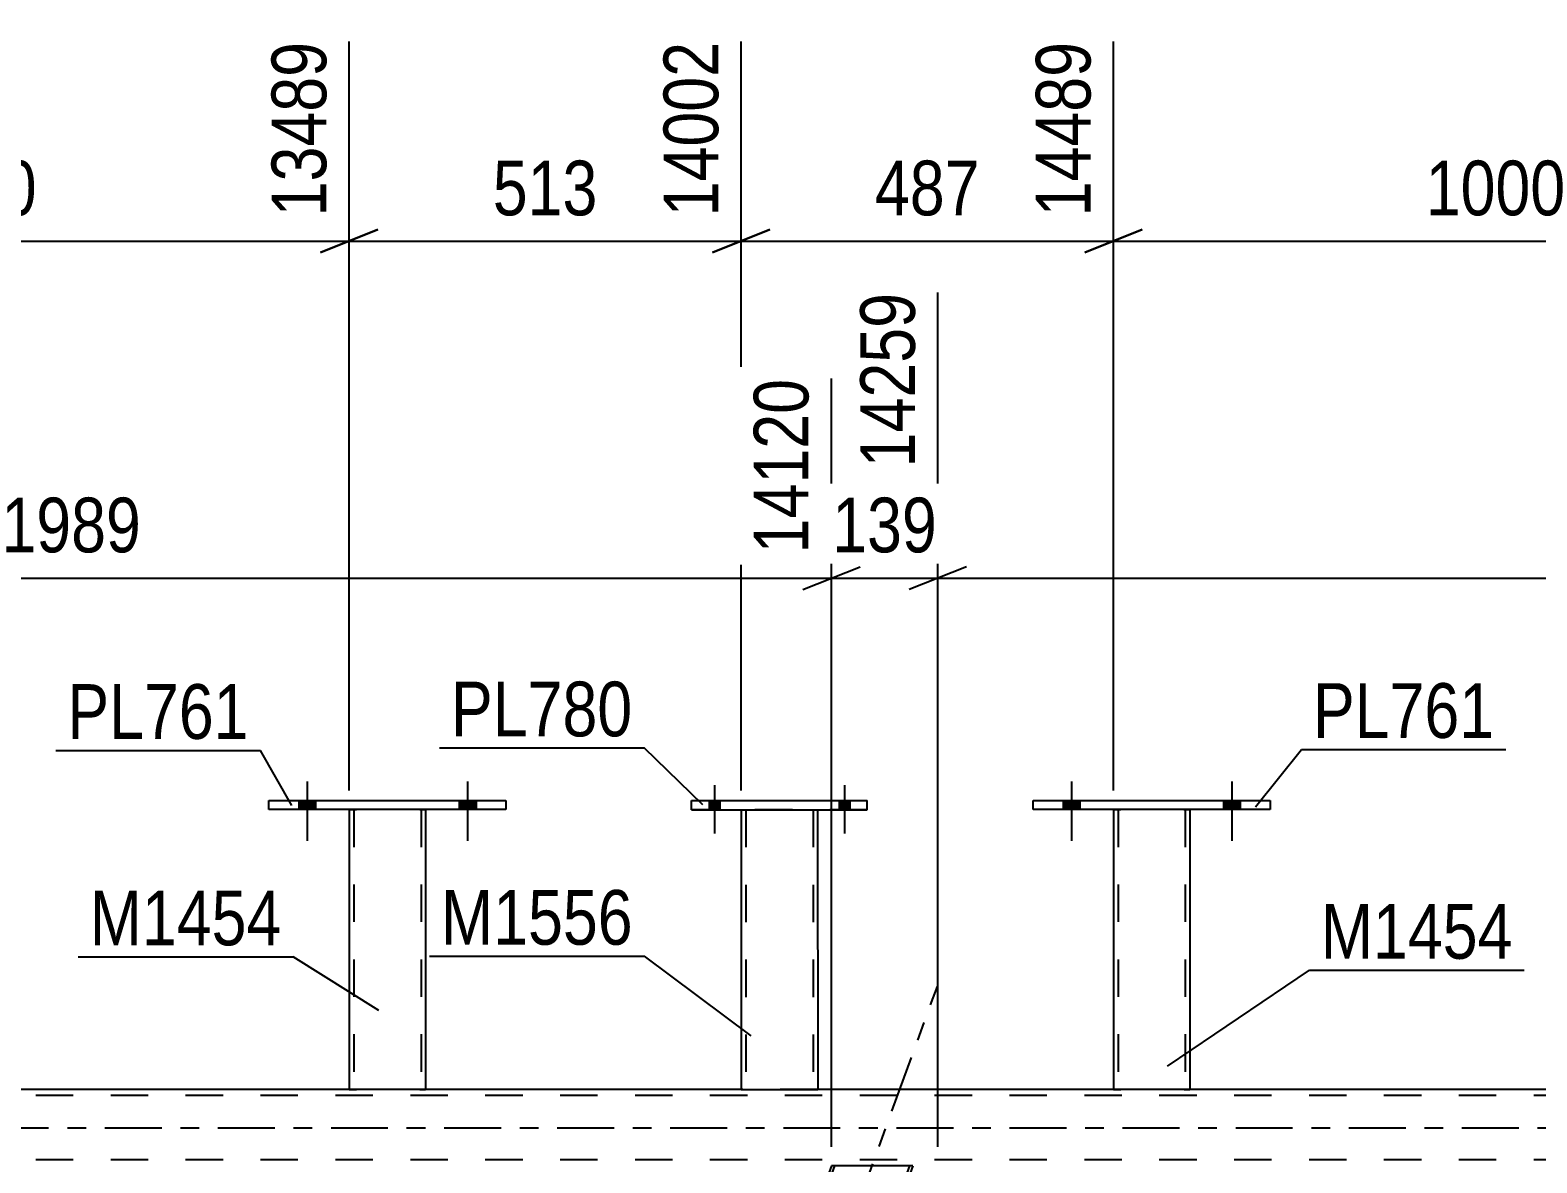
# Model space of a CAD drawing. Header units: millimetres. Extents: x 0 to 841, y 0 to 594.
# Drawn here: x 591 to 669.8, y 448.8 to 508.1 of the extents above; entities that cross this region are included whole.
import ezdxf

# ---------------------------------------------------------------- set-up
doc = ezdxf.new("R2010")
doc.units = ezdxf.units.MM
doc.linetypes.add('DXK_LINE_DOT2', pattern=[3.9198, 1.9599, -1.9599])
doc.linetypes.add('DXK_LINE_DOT3', pattern=[5.9187, 2.979, -0.9799, 0.9799, -0.9799])
doc.styles.add('Arial Narrow', font='ARIALN.TTF', dxfattribs={"height": 0.2})

# ---------------------------------------------------------------- blocks, each defined once
blk = doc.blocks.new('Part-814553284-4446 - 3941')
at = {"color": 2, "linetype": 'Continuous'}
for p, q in [((625.574, 467.301), (625.574, 467.781)), ((625.574, 467.781), (634.774, 467.781)), ((634.774, 467.301), (634.774, 467.781)), ((625.574, 467.301), (625.574, 467.301)), ((625.574, 467.301), (634.774, 467.301)), ((634.774, 467.301), (634.774, 467.301))]:
    blk.add_line(p, q, dxfattribs=at)
at = {"color": 7, "linetype": 'DXK_LINE_DOT2'}
for p, q in [((625.574, 467.781), (625.574, 467.781)), ((625.574, 467.781), (634.774, 467.781)), ((634.774, 467.781), (634.774, 467.781)), ((634.774, 467.301), (625.574, 467.301))]:
    blk.add_line(p, q, dxfattribs=at)
blk = doc.blocks.new('Part-814553284-4038 - 3941')
at = {"color": 2, "linetype": 'Continuous'}
for p, q in [((607.658, 452.665), (571.655, 452.665)), ((628.177, 452.665), (611.658, 452.665)), ((647.657, 452.665), (632.177, 452.665)), ((687.657, 452.665), (651.657, 452.665))]:
    blk.add_line(p, q, dxfattribs=at)
at = {"color": 7, "linetype": 'DXK_LINE_DOT2'}
for p, q in [((611.658, 452.665), (607.658, 452.665)), ((632.177, 452.665), (628.177, 452.665)), ((651.657, 452.665), (647.657, 452.665)), ((789.209, 452.345), (68.104, 452.345)), ((789.209, 448.985), (68.104, 448.985))]:
    blk.add_line(p, q, dxfattribs=at)
at = {"color": 7, "linetype": 'DXK_LINE_DOT3'}
blk.add_line((68.104, 450.665), (789.209, 450.665), dxfattribs=at)
blk = doc.blocks.new('Part-814553284-4086 - 3941')
at = {"color": 7, "linetype": 'DXK_LINE_DOT3'}
blk.add_line((587.481, 318.048), (638.441, 458.062), dxfattribs=at)
at = {"color": 7, "linetype": 'DXK_LINE_DOT2'}
for p, q in [((633.063, 448.665), (588.943, 327.445)), ((636.979, 448.665), (592.859, 327.445)), ((637.15, 448.665), (635.62, 444.464)), ((588.772, 327.445), (590.528, 332.269)), ((594.785, 332.269), (593.029, 327.445)), ((593.029, 327.445), (588.772, 327.445))]:
    blk.add_line(p, q, dxfattribs=at)
at = {"color": 2, "linetype": 'Continuous'}
for p, q in [((632.893, 448.665), (590.528, 332.269)), ((637.15, 448.665), (632.893, 448.665)), ((635.62, 444.464), (594.785, 332.269))]:
    blk.add_line(p, q, dxfattribs=at)
blk = doc.blocks.new('Bolt-814553284-4179 - 3941')
at = {"linetype": 'Continuous'}
for points in [[(605.018, 467.308), (605.898, 467.308), (605.898, 467.788), (605.018, 467.788)], [(613.418, 467.308), (614.298, 467.308), (614.298, 467.788), (613.418, 467.788)]]:
    blk.add_hatch(color=1, dxfattribs=at).paths.add_polyline_path(points)
at = {"color": 1, "linetype": 'Continuous'}
for p, q in [((605.458, 468.788), (605.458, 465.668)), ((613.858, 468.788), (613.858, 465.668)), ((605.018, 467.788), (605.018, 467.308)), ((605.898, 467.788), (605.898, 467.308)), ((613.418, 467.788), (613.418, 467.308)), ((614.298, 467.788), (614.298, 467.308))]:
    blk.add_line(p, q, dxfattribs=at)
blk = doc.blocks.new('Bolt-814553284-4180 - 3941')
at = {"linetype": 'Continuous'}
for points in [[(605.018, 467.308), (605.898, 467.308), (605.898, 467.788), (605.018, 467.788)], [(613.418, 467.308), (614.298, 467.308), (614.298, 467.788), (613.418, 467.788)]]:
    blk.add_hatch(color=1, dxfattribs=at).paths.add_polyline_path(points)
at = {"color": 1, "linetype": 'Continuous'}
for p, q in [((605.458, 468.788), (605.458, 465.668)), ((613.858, 468.788), (613.858, 465.668)), ((605.018, 467.788), (605.018, 467.308)), ((605.898, 467.788), (605.898, 467.308)), ((613.418, 467.788), (613.418, 467.308)), ((614.298, 467.788), (614.298, 467.308))]:
    blk.add_line(p, q, dxfattribs=at)
blk = doc.blocks.new('Part-814553284-4243 - 3941')
at = {"color": 7, "linetype": 'DXK_LINE_DOT2'}
for p, q in [((647.657, 467.311), (647.657, 467.311)), ((647.657, 467.311), (647.657, 467.308)), ((647.657, 467.308), (647.657, 467.311)), ((647.694, 467.311), (647.657, 467.311)), ((647.657, 467.311), (647.694, 467.311)), ((647.798, 467.311), (647.694, 467.311)), ((647.694, 467.311), (647.798, 467.311)), ((647.954, 467.311), (647.798, 467.311)), ((647.798, 467.311), (647.954, 467.311)), ((647.897, 467.311), (647.897, 467.311)), ((647.897, 467.311), (647.897, 452.665)), ((647.916, 467.311), (647.897, 467.311)), ((647.897, 467.311), (647.916, 467.311)), ((647.968, 467.311), (647.916, 467.311)), ((647.916, 467.311), (647.968, 467.311)), ((651.361, 467.311), (647.954, 467.311)), ((651.361, 467.311), (647.954, 467.311)), ((651.269, 467.311), (647.968, 467.311)), ((647.968, 467.311), (648.046, 467.311)), ((651.347, 467.311), (648.046, 467.311)), ((651.347, 467.311), (651.269, 467.311)), ((651.399, 467.311), (651.347, 467.311)), ((651.347, 467.311), (651.399, 467.311)), ((651.361, 467.311), (651.517, 467.311)), ((651.517, 467.311), (651.361, 467.311)), ((651.417, 467.311), (651.399, 467.311)), ((651.399, 467.311), (651.417, 467.311)), ((651.417, 467.311), (651.417, 467.311)), ((651.417, 467.311), (651.417, 452.665)), ((651.517, 467.311), (651.621, 467.311)), ((651.621, 467.311), (651.517, 467.311)), ((651.621, 467.311), (651.657, 467.311)), ((651.657, 467.311), (651.621, 467.311)), ((651.657, 467.311), (651.657, 467.311)), ((651.657, 467.311), (651.657, 467.308)), ((651.657, 467.308), (651.657, 467.311)), ((647.657, 452.665), (647.694, 452.665)), ((647.694, 452.665), (647.798, 452.665)), ((647.798, 452.665), (647.954, 452.665)), ((647.916, 452.665), (647.897, 452.665)), ((647.897, 452.665), (647.916, 452.665)), ((647.968, 452.665), (647.916, 452.665)), ((647.916, 452.665), (647.968, 452.665)), ((651.361, 452.665), (647.954, 452.665)), ((651.269, 452.665), (647.968, 452.665)), ((647.968, 452.665), (648.046, 452.665)), ((651.399, 452.665), (648.046, 452.665)), ((651.347, 452.665), (651.269, 452.665)), ((651.399, 452.665), (651.347, 452.665)), ((651.361, 452.665), (651.517, 452.665)), ((651.417, 452.665), (651.399, 452.665)), ((651.399, 452.665), (651.417, 452.665)), ((651.517, 452.665), (651.621, 452.665)), ((651.621, 452.665), (651.657, 452.665))]:
    blk.add_line(p, q, dxfattribs=at)
at = {"color": 2, "linetype": 'Continuous'}
for p, q in [((647.657, 467.308), (647.657, 452.665)), ((651.657, 467.308), (651.657, 452.665)), ((647.694, 452.665), (647.657, 452.665)), ((647.798, 452.665), (647.694, 452.665)), ((647.954, 452.665), (647.798, 452.665)), ((651.361, 452.665), (647.954, 452.665)), ((651.517, 452.665), (651.361, 452.665)), ((651.621, 452.665), (651.517, 452.665)), ((651.657, 452.665), (651.621, 452.665))]:
    blk.add_line(p, q, dxfattribs=at)
blk = doc.blocks.new('Part-814553284-4248 - 3941')
at = {"color": 2, "linetype": 'Continuous'}
for p, q in [((603.458, 467.788), (615.858, 467.788)), ((603.458, 467.308), (603.458, 467.788)), ((615.858, 467.788), (615.858, 467.308)), ((615.858, 467.308), (603.458, 467.308))]:
    blk.add_line(p, q, dxfattribs=at)
blk = doc.blocks.new('Part-814553284-4253 - 3941')
at = {"color": 7, "linetype": 'DXK_LINE_DOT2'}
for p, q in [((607.658, 467.31), (607.658, 467.311)), ((607.658, 467.311), (607.658, 467.308)), ((607.658, 467.308), (607.658, 467.31)), ((607.694, 467.311), (607.658, 467.311)), ((607.658, 467.31), (607.694, 467.31)), ((607.798, 467.311), (607.694, 467.311)), ((607.694, 467.31), (607.798, 467.31)), ((607.954, 467.311), (607.798, 467.311)), ((607.798, 467.31), (607.954, 467.31)), ((607.898, 467.311), (607.898, 467.31)), ((607.898, 467.311), (607.898, 452.665)), ((607.916, 467.31), (607.898, 467.31)), ((607.898, 467.311), (607.916, 467.311)), ((607.968, 467.31), (607.916, 467.31)), ((607.916, 467.311), (607.968, 467.311)), ((611.361, 467.311), (607.954, 467.311)), ((611.361, 467.31), (607.954, 467.31)), ((611.27, 467.31), (607.968, 467.31)), ((607.968, 467.311), (608.046, 467.311)), ((611.347, 467.311), (608.046, 467.311)), ((611.347, 467.31), (611.27, 467.31)), ((611.399, 467.31), (611.347, 467.31)), ((611.347, 467.311), (611.399, 467.311)), ((611.361, 467.31), (611.517, 467.31)), ((611.517, 467.311), (611.361, 467.311)), ((611.418, 467.31), (611.399, 467.31)), ((611.399, 467.311), (611.418, 467.311)), ((611.418, 467.31), (611.418, 467.311)), ((611.418, 467.311), (611.418, 452.665)), ((611.517, 467.31), (611.621, 467.31)), ((611.621, 467.311), (611.517, 467.311)), ((611.621, 467.31), (611.658, 467.31)), ((611.658, 467.311), (611.621, 467.311)), ((611.658, 467.311), (611.658, 467.31)), ((611.658, 467.31), (611.658, 467.308)), ((611.658, 467.308), (611.658, 467.311)), ((607.658, 452.665), (607.694, 452.665)), ((607.694, 452.665), (607.798, 452.665)), ((607.798, 452.665), (607.954, 452.665)), ((607.916, 452.665), (607.898, 452.665)), ((607.898, 452.665), (607.916, 452.665)), ((607.968, 452.665), (607.916, 452.665)), ((607.916, 452.665), (607.968, 452.665)), ((611.361, 452.665), (607.954, 452.665)), ((611.27, 452.665), (607.968, 452.665)), ((607.968, 452.665), (608.046, 452.665)), ((611.399, 452.665), (608.046, 452.665)), ((611.347, 452.665), (611.27, 452.665)), ((611.399, 452.665), (611.347, 452.665)), ((611.361, 452.665), (611.517, 452.665)), ((611.418, 452.665), (611.399, 452.665)), ((611.399, 452.665), (611.418, 452.665)), ((611.517, 452.665), (611.621, 452.665)), ((611.621, 452.665), (611.658, 452.665))]:
    blk.add_line(p, q, dxfattribs=at)
at = {"color": 2, "linetype": 'Continuous'}
for p, q in [((607.658, 467.308), (607.658, 452.665)), ((611.658, 467.308), (611.658, 452.665)), ((607.694, 452.665), (607.658, 452.665)), ((607.798, 452.665), (607.694, 452.665)), ((607.954, 452.665), (607.798, 452.665)), ((611.361, 452.665), (607.954, 452.665)), ((611.517, 452.665), (611.361, 452.665)), ((611.621, 452.665), (611.517, 452.665)), ((611.658, 452.665), (611.621, 452.665))]:
    blk.add_line(p, q, dxfattribs=at)
blk = doc.blocks.new('Part-814553284-4282 - 3941')
at = {"color": 2, "linetype": 'Continuous'}
for p, q in [((643.457, 467.788), (655.857, 467.788)), ((643.457, 467.308), (643.457, 467.788)), ((655.857, 467.788), (655.857, 467.308)), ((655.857, 467.308), (643.457, 467.308))]:
    blk.add_line(p, q, dxfattribs=at)
blk = doc.blocks.new('Bolt-814553284-4305 - 3941')
at = {"linetype": 'Continuous'}
for points in [[(645.017, 467.308), (645.897, 467.308), (645.897, 467.788), (645.017, 467.788)], [(653.417, 467.308), (654.297, 467.308), (654.297, 467.788), (653.417, 467.788)]]:
    blk.add_hatch(color=1, dxfattribs=at).paths.add_polyline_path(points)
at = {"color": 1, "linetype": 'Continuous'}
for p, q in [((645.457, 468.788), (645.457, 465.668)), ((653.857, 468.788), (653.857, 465.668)), ((645.017, 467.788), (645.017, 467.308)), ((645.897, 467.788), (645.897, 467.308)), ((653.417, 467.788), (653.417, 467.308)), ((654.297, 467.788), (654.297, 467.308))]:
    blk.add_line(p, q, dxfattribs=at)
blk = doc.blocks.new('Bolt-814553284-4306 - 3941')
at = {"linetype": 'Continuous'}
for points in [[(645.017, 467.308), (645.897, 467.308), (645.897, 467.788), (645.017, 467.788)], [(653.417, 467.308), (654.297, 467.308), (654.297, 467.788), (653.417, 467.788)]]:
    blk.add_hatch(color=1, dxfattribs=at).paths.add_polyline_path(points)
at = {"color": 1, "linetype": 'Continuous'}
for p, q in [((645.457, 468.788), (645.457, 465.668)), ((653.857, 468.788), (653.857, 465.668)), ((645.017, 467.788), (645.017, 467.308)), ((645.897, 467.788), (645.897, 467.308)), ((653.417, 467.788), (653.417, 467.308)), ((654.297, 467.788), (654.297, 467.308))]:
    blk.add_line(p, q, dxfattribs=at)
blk = doc.blocks.new('Part-814553284-4441 - 3941')
at = {"color": 7, "linetype": 'DXK_LINE_DOT2'}
for p, q in [((628.174, 467.301), (632.174, 467.302)), ((628.414, 467.301), (628.417, 452.662)), ((631.934, 467.302), (631.937, 452.663)), ((631.88, 452.663), (631.918, 452.663)), ((631.88, 452.663), (631.918, 452.663)), ((631.918, 452.663), (631.937, 452.663)), ((631.918, 452.663), (631.937, 452.663))]:
    blk.add_line(p, q, dxfattribs=at)
at = {"color": 2, "linetype": 'Continuous'}
for p, q in [((628.174, 467.301), (628.177, 452.662)), ((632.174, 467.302), (632.177, 452.663)), ((628.177, 452.662), (632.177, 452.663))]:
    blk.add_line(p, q, dxfattribs=at)
blk = doc.blocks.new('Bolt-814553284-4448 - 3941')
at = {"linetype": 'Continuous'}
for points in [[(626.494, 467.301), (627.054, 467.301), (627.054, 467.781), (626.494, 467.781)], [(626.494, 467.301), (627.054, 467.301), (627.054, 467.781), (626.494, 467.781)], [(633.294, 467.301), (633.854, 467.301), (633.854, 467.781), (633.294, 467.781)], [(633.294, 467.301), (633.854, 467.301), (633.854, 467.781), (633.294, 467.781)]]:
    blk.add_hatch(color=1, dxfattribs=at).paths.add_polyline_path(points)
at = {"color": 1, "linetype": 'Continuous'}
for p, q in [((626.774, 468.581), (626.774, 466.061)), ((626.774, 468.581), (626.774, 466.061)), ((633.574, 468.581), (633.574, 466.061)), ((633.574, 468.581), (633.574, 466.061)), ((626.494, 467.781), (626.494, 467.301)), ((626.494, 467.781), (626.494, 467.301)), ((627.054, 467.781), (627.054, 467.301)), ((627.054, 467.781), (627.054, 467.301)), ((633.294, 467.781), (633.294, 467.301)), ((633.294, 467.781), (633.294, 467.301)), ((633.854, 467.781), (633.854, 467.301)), ((633.854, 467.781), (633.854, 467.301))]:
    blk.add_line(p, q, dxfattribs=at)
blk = doc.blocks.new('StraightDimension-814553284-23661 - 3941')
at = {"color": 7, "linetype": 'Continuous'}
for p, q in [((607.658, 468.31), (607.658, 507.499)), ((628.174, 468.308), (628.174, 507.499)), ((609.158, 497.658), (606.158, 496.458)), ((626.674, 496.458), (629.674, 497.658)), ((607.658, 497.058), (628.174, 497.058))]:
    blk.add_line(p, q, dxfattribs=at)
at = {"color": 0}
blk.add_wipeout([(621.258, 497.808), (621.258, 502.008), (614.574, 502.008), (614.574, 497.808)], dxfattribs=at)
at = {"color": 3, "style": 'Arial Narrow'}
blk.add_text('513', height=2.8633, dxfattribs=at).set_placement((615.174, 498.408))
at = {"color": 0, "linetype": 'Continuous'}
blk.add_wipeout([(627.574, 508.099), (623.374, 508.099), (623.374, 497.758), (627.574, 497.758)], dxfattribs=at)
at = {"color": 3, "linetype": 'Continuous', "style": 'Arial Narrow'}
blk.add_text('14002', height=2.8633, rotation=90.00021, dxfattribs=at).set_placement((626.974, 498.358))
blk = doc.blocks.new('StraightDimension-814553284-23660 - 3941')
at = {"color": 7, "linetype": 'Continuous'}
for p, q in [((628.174, 468.308), (628.174, 507.499)), ((647.657, 468.31), (647.657, 507.499)), ((629.674, 497.658), (626.674, 496.458)), ((646.157, 496.458), (649.157, 497.658)), ((628.174, 497.058), (647.657, 497.058))]:
    blk.add_line(p, q, dxfattribs=at)
at = {"color": 0}
blk.add_wipeout([(641.258, 497.808), (641.258, 502.008), (634.574, 502.008), (634.574, 497.808)], dxfattribs=at)
at = {"color": 3, "style": 'Arial Narrow'}
blk.add_text('487', height=2.8633, dxfattribs=at).set_placement((635.174, 498.408))
at = {"color": 0, "linetype": 'Continuous'}
blk.add_wipeout([(647.057, 508.099), (642.857, 508.099), (642.857, 497.758), (647.057, 497.758)], dxfattribs=at)
at = {"color": 3, "linetype": 'Continuous', "style": 'Arial Narrow'}
blk.add_text('14489', height=2.8633, rotation=90.00021, dxfattribs=at).set_placement((646.457, 498.358))
blk = doc.blocks.new('StraightDimension-814553284-5362 - 3941')
at = {"color": 7, "linetype": 'Continuous'}
for p, q in [((632.893, 449.665), (632.893, 489.863)), ((631.393, 478.822), (634.393, 480.022)), ((553.333, 479.422), (632.893, 479.422))]:
    blk.add_line(p, q, dxfattribs=at)
at = {"color": 0}
blk.add_wipeout([(597.369, 480.172), (597.369, 484.372), (588.857, 484.372), (588.857, 480.172)], dxfattribs=at)
at = {"color": 3, "style": 'Arial Narrow'}
blk.add_text('1989', height=2.8633, dxfattribs=at).set_placement((589.457, 480.772))
at = {"color": 0, "linetype": 'Continuous'}
blk.add_wipeout([(632.293, 490.463), (628.093, 490.463), (628.093, 480.122), (632.293, 480.122)], dxfattribs=at)
at = {"color": 3, "linetype": 'Continuous', "style": 'Arial Narrow'}
blk.add_text('14120', height=2.8633, rotation=90.00021, dxfattribs=at).set_placement((631.693, 480.722))
blk = doc.blocks.new('StraightDimension-814553284-5324 - 3941')
at = {"color": 7, "linetype": 'Continuous'}
for p, q in [((638.467, 449.665), (638.467, 494.363)), ((639.967, 480.022), (636.967, 478.822)), ((638.467, 479.422), (718.027, 479.422))]:
    blk.add_line(p, q, dxfattribs=at)
blk = doc.blocks.new('StraightDimension-814553284-5343 - 3941')
at = {"color": 7, "linetype": 'Continuous'}
for p, q in [((638.467, 449.665), (638.467, 494.363)), ((632.893, 449.665), (632.893, 489.863)), ((631.393, 478.822), (634.393, 480.022)), ((639.967, 480.022), (636.967, 478.822)), ((632.893, 479.422), (638.467, 479.422))]:
    blk.add_line(p, q, dxfattribs=at)
at = {"color": 0}
blk.add_wipeout([(639.022, 480.172), (639.022, 484.372), (632.338, 484.372), (632.338, 480.172)], dxfattribs=at)
at = {"color": 3, "style": 'Arial Narrow'}
blk.add_text('139', height=2.8633, dxfattribs=at).set_placement((632.938, 480.772))
at = {"color": 0, "linetype": 'Continuous'}
blk.add_wipeout([(637.867, 494.963), (633.667, 494.963), (633.667, 484.622), (637.867, 484.622)], dxfattribs=at)
at = {"color": 3, "linetype": 'Continuous', "style": 'Arial Narrow'}
blk.add_text('14259', height=2.8633, rotation=90.00021, dxfattribs=at).set_placement((637.267, 485.222))
blk = doc.blocks.new('StraightDimension-814553284-23659 - 3941')
at = {"color": 7, "linetype": 'Continuous'}
for p, q in [((647.657, 468.31), (647.657, 507.499)), ((687.657, 468.31), (687.657, 507.499)), ((649.157, 497.658), (646.157, 496.458)), ((686.157, 496.458), (689.157, 497.658)), ((647.657, 497.058), (687.657, 497.058))]:
    blk.add_line(p, q, dxfattribs=at)
at = {"color": 0}
blk.add_wipeout([(671.914, 497.808), (671.914, 502.008), (663.401, 502.008), (663.401, 497.808)], dxfattribs=at)
at = {"color": 3, "style": 'Arial Narrow'}
blk.add_text('1000', height=2.8633, dxfattribs=at).set_placement((664.001, 498.408))
at = {"color": 0, "linetype": 'Continuous'}
blk.add_wipeout([(687.057, 508.099), (682.857, 508.099), (682.857, 497.758), (687.057, 497.758)], dxfattribs=at)
at = {"color": 3, "linetype": 'Continuous', "style": 'Arial Narrow'}
blk.add_text('15489', height=2.8633, rotation=90.00021, dxfattribs=at).set_placement((686.457, 498.358))
blk = doc.blocks.new('StraightDimension-814553284-23662 - 3941')
at = {"color": 7, "linetype": 'Continuous'}
for p, q in [((567.655, 468.31), (567.655, 507.499)), ((607.658, 468.31), (607.658, 507.499)), ((569.155, 497.658), (566.155, 496.458)), ((606.158, 496.458), (609.158, 497.658)), ((567.655, 497.058), (607.658, 497.058))]:
    blk.add_line(p, q, dxfattribs=at)
at = {"color": 0}
blk.add_wipeout([(591.913, 497.808), (591.913, 502.008), (583.4, 502.008), (583.4, 497.808)], dxfattribs=at)
at = {"color": 3, "style": 'Arial Narrow'}
blk.add_text('1000', height=2.8633, dxfattribs=at).set_placement((584, 498.408))
at = {"color": 0, "linetype": 'Continuous'}
blk.add_wipeout([(607.058, 508.099), (602.858, 508.099), (602.858, 497.758), (607.058, 497.758)], dxfattribs=at)
at = {"color": 3, "linetype": 'Continuous', "style": 'Arial Narrow'}
blk.add_text('13489', height=2.8633, rotation=90.00021, dxfattribs=at).set_placement((606.458, 498.358))
blk = doc.blocks.new('Mark-814553284-4239 - 3941')
at = {"color": 30, "linetype": 'Continuous'}
for p, q in [((650.487, 453.884), (657.909, 458.906)), ((657.909, 458.906), (669.16, 458.906))]:
    blk.add_line(p, q, dxfattribs=at)
at = {"color": 0}
blk.add_wipeout([(668.56, 459.506), (668.56, 462.506), (658.509, 462.506), (658.509, 459.506)], dxfattribs=at)
blk.add_wipeout([(668.56, 459.506), (668.56, 462.506), (658.509, 462.506), (658.509, 459.506)], dxfattribs=at)
at = {"color": 3, "style": 'Arial Narrow'}
blk.add_text('M1454', height=2.8633, dxfattribs=at).set_placement((658.509, 459.506))
blk = doc.blocks.new('Mark-814553284-4244 - 3941')
at = {"color": 30, "linetype": 'Continuous'}
for p in [(592.307, 470.411), (604.647, 467.527)]:
    blk.add_line(p, (603.011, 470.411), dxfattribs=at)
at = {"color": 0}
blk.add_wipeout([(602.411, 471.011), (602.411, 474.011), (592.907, 474.011), (592.907, 471.011)], dxfattribs=at)
blk.add_wipeout([(602.411, 471.011), (602.411, 474.011), (592.907, 474.011), (592.907, 471.011)], dxfattribs=at)
at = {"color": 3, "style": 'Arial Narrow'}
blk.add_text('PL761', height=2.8633, dxfattribs=at).set_placement((592.907, 471.011))
blk = doc.blocks.new('Mark-814553284-4249 - 3941')
at = {"color": 30, "linetype": 'Continuous'}
for p in [(593.477, 459.609), (609.21, 456.793)]:
    blk.add_line(p, (604.728, 459.609), dxfattribs=at)
at = {"color": 0}
blk.add_wipeout([(604.128, 460.209), (604.128, 463.209), (594.077, 463.209), (594.077, 460.209)], dxfattribs=at)
blk.add_wipeout([(604.128, 460.209), (604.128, 463.209), (594.077, 463.209), (594.077, 460.209)], dxfattribs=at)
at = {"color": 3, "style": 'Arial Narrow'}
blk.add_text('M1454', height=2.8633, dxfattribs=at).set_placement((594.077, 460.209))
blk = doc.blocks.new('Mark-814553284-4278 - 3941')
at = {"color": 30, "linetype": 'Continuous'}
for p, q in [((655.093, 467.457), (657.497, 470.462)), ((657.497, 470.462), (668.201, 470.462))]:
    blk.add_line(p, q, dxfattribs=at)
at = {"color": 0}
blk.add_wipeout([(667.601, 471.062), (667.601, 474.062), (658.097, 474.062), (658.097, 471.062)], dxfattribs=at)
blk.add_wipeout([(667.601, 471.062), (667.601, 474.062), (658.097, 474.062), (658.097, 471.062)], dxfattribs=at)
at = {"color": 3, "style": 'Arial Narrow'}
blk.add_text('PL761', height=2.8633, dxfattribs=at).set_placement((658.097, 471.062))
blk = doc.blocks.new('Mark-814553284-4437 - 3941')
at = {"color": 30, "linetype": 'Continuous'}
for p in [(611.863, 459.64), (628.702, 455.474)]:
    blk.add_line(p, (623.114, 459.64), dxfattribs=at)
at = {"color": 0}
blk.add_wipeout([(622.514, 460.24), (622.514, 463.24), (612.463, 463.24), (612.463, 460.24)], dxfattribs=at)
blk.add_wipeout([(622.514, 460.24), (622.514, 463.24), (612.463, 463.24), (612.463, 460.24)], dxfattribs=at)
at = {"color": 3, "style": 'Arial Narrow'}
blk.add_text('M1556', height=2.8633, dxfattribs=at).set_placement((612.463, 460.24))
blk = doc.blocks.new('Mark-814553284-4442 - 3941')
at = {"color": 30, "linetype": 'Continuous'}
for p in [(612.385, 470.544), (626.164, 467.56)]:
    blk.add_line(p, (623.089, 470.544), dxfattribs=at)
at = {"color": 0}
blk.add_wipeout([(622.489, 471.144), (622.489, 474.144), (612.985, 474.144), (612.985, 471.144)], dxfattribs=at)
blk.add_wipeout([(622.489, 471.144), (622.489, 474.144), (612.985, 474.144), (612.985, 471.144)], dxfattribs=at)
at = {"color": 3, "style": 'Arial Narrow'}
blk.add_text('PL780', height=2.8633, dxfattribs=at).set_placement((612.985, 471.144))

msp = doc.modelspace()

# ---------------------------------------------------------------- block references
for name in ['Bolt-814553284-4179 - 3941', 'Bolt-814553284-4180 - 3941', 'Bolt-814553284-4448 - 3941', 'Bolt-814553284-4305 - 3941', 'Bolt-814553284-4306 - 3941', 'Part-814553284-4248 - 3941', 'Part-814553284-4446 - 3941', 'Part-814553284-4282 - 3941', 'Part-814553284-4253 - 3941', 'Part-814553284-4441 - 3941', 'Part-814553284-4243 - 3941', 'Part-814553284-4086 - 3941', 'Part-814553284-4038 - 3941']:
    msp.add_blockref(name, (0, 0))

# ---------------------------------------------------------------- next in the draw order: block references
msp.add_blockref('StraightDimension-814553284-23661 - 3941', (0, 0))

# ---------------------------------------------------------------- next in the draw order: block references
msp.add_blockref('StraightDimension-814553284-23660 - 3941', (0, 0))

# ---------------------------------------------------------------- next in the draw order: block references
for name in ['StraightDimension-814553284-5362 - 3941', 'StraightDimension-814553284-5324 - 3941']:
    msp.add_blockref(name, (0, 0))

# ---------------------------------------------------------------- next in the draw order: block references
for name in ['StraightDimension-814553284-23662 - 3941', 'StraightDimension-814553284-23659 - 3941', 'StraightDimension-814553284-5343 - 3941', 'Mark-814553284-4442 - 3941', 'Mark-814553284-4249 - 3941', 'Mark-814553284-4437 - 3941', 'Mark-814553284-4239 - 3941']:
    msp.add_blockref(name, (0, 0))

# ---------------------------------------------------------------- next in the draw order: block references
for name in ['Mark-814553284-4244 - 3941', 'Mark-814553284-4278 - 3941']:
    msp.add_blockref(name, (0, 0))

doc.saveas('drawing.dxf')
